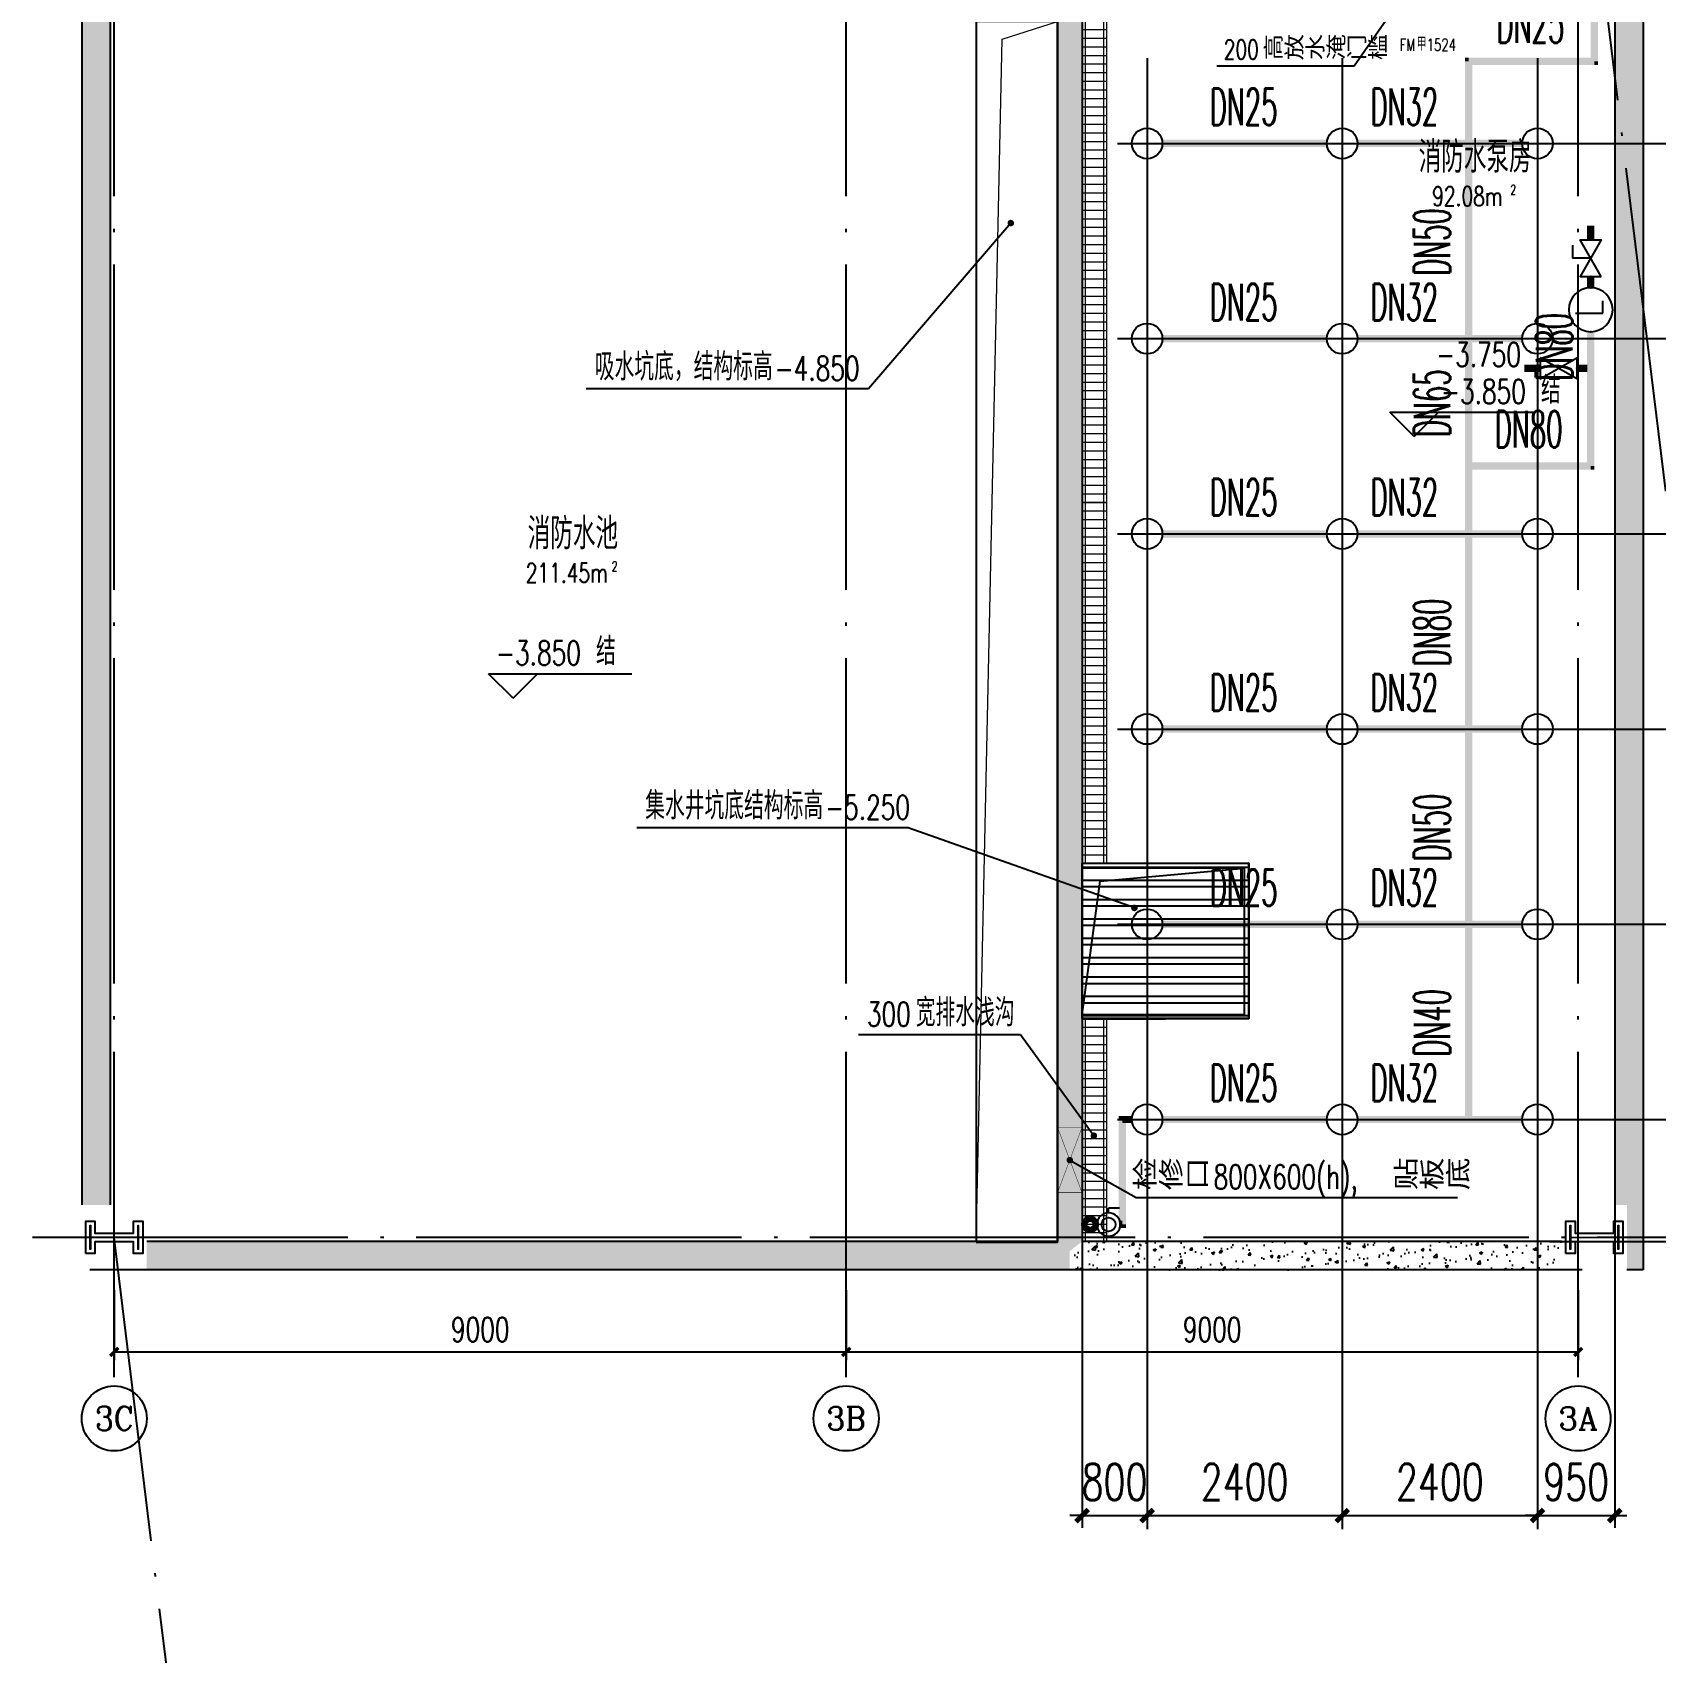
# Model space of a CAD drawing. Extents: x -452079 to 117456, y 3902 to 836955.
# Drawn here: x -151875 to -131917, y 504037 to 523954 of the extents above; entities that cross this region are included whole.
import ezdxf
from ezdxf.enums import TextEntityAlignment as Align

# ---------------------------------------------------------------- set-up
doc = ezdxf.new("R2010")
doc.units = 0
doc.header["$LTSCALE"] = 1000
doc.header["$MEASUREMENT"] = 0
for name, pattern in [('DASH', [0.35, 0.25, -0.1]), ('DOTE', [2.42, 2, -0.2, 0.02, -0.2]), ('DOTE_30', [0.726, 0.6, -0.06, 0.006, -0.06])]:
    doc.linetypes.add(name, pattern=pattern)
for name, color, linetype in [('0-辅助线', 1, 'Continuous'), ('A-AXIS-D', 1, 'Continuous'), ('A-AXIS-DOTE', 14, 'DOTE'), ('A-AXIS-DP', 126, 'Continuous'), ('A-AXIS-SYMB', 3, 'Continuous'), ('A-HATCH-2', 251, 'Continuous'), ('A-WINDOW', 140, 'Continuous'), ('A-防火门窗', 1, 'Continuous'), ('AS-COLN', 6, 'Continuous'), ('DIM_喷淋', 6, 'Continuous'), ('EVALVE_喷淋', 7, 'Continuous'), ('FM_ZF雨水', 4, 'Continuous'), ('PUB_TEXT', 7, 'Continuous'), ('SB_ZF喷头', 7, 'Continuous'), ('TEXT_喷淋', 6, 'Continuous'), ('WALL', 2, 'Continuous'), ('建-标高', 3, 'Continuous'), ('建-门窗编号', 7, 'Continuous')]:
    doc.layers.add(name, color=color, linetype=linetype)
for name, color, linetype, lineweight in [('A-WALL-HATCH', 8, 'Continuous', 13), ('Gps-ZF喷淋', 6, 'TG_ZP', 60), ('Gps-ZF雨水', 4, 'DOTE_30', 60), ('LG-ZF雨水', 4, 'Continuous', 60), ('S-col', 2, 'Continuous', 0)]:
    doc.layers.add(name, color=color, linetype=linetype, lineweight=lineweight)
doc.styles.add('_TCH_AXIS', font='COMPLEX', dxfattribs={"bigfont": 'GBCBIG'})
doc.styles.add('_TCH_DIM', font='SIMPLEX', dxfattribs={"width": 0.75, "bigfont": '@1HZTXT'})
doc.styles.add('_TCH_DIM_T3', font='SIMPLEX', dxfattribs={"width": 0.705882, "bigfont": 'GBCBIG'})
doc.styles.add('_TWT_PIPEDN', font='SIMPLEX', dxfattribs={"width": 0.65, "height": 3.5, "bigfont": 'HZTXT'})
doc.styles.add('A-AREA', font='SIMPLEX', dxfattribs={"bigfont": 'GBCBIG'})
doc.styles.add('A-STANDARD', font='SIMPLEX', dxfattribs={"bigfont": 'GBCBIG'})
doc.styles.add('A-WIN-LABEL', font='SIMPLEX', dxfattribs={"bigfont": 'GBCBIG'})
doc.styles.add('TG_LINETYPE', font='SIMPLEX', dxfattribs={"width": 0.8, "height": 3.5, "bigfont": 'HZTXT'})
doc.linetypes.add('TG_ZP', pattern='A,3,-0.6,["ZP",TG_LINETYPE,S=0.1,R=0,X=-0.52,Y=-0.15],0', length=3.6)
doc.dimstyles.new('_TCH_ARCH&&100', dxfattribs={"dimtxt": 297.5, "dimasz": 100, "dimexe": 100, "dimexo": 100, "dimgap": 126.25, "dimtad": 1, "dimdec": 0, "dimzin": 0, "dimdsep": 46, "dimtxsty": '_TCH_DIM_T3', "dimblk": 'ARCHTICK', "dimcen": 0.09, "dimclrt": 7, "dimazin": 2, "dimtfac": 1, "dimtdec": 0, "dimtix": 1, "dimtmove": 2, "dimatfit": 3, "dimfxl": 0, "dimtolj": 1, "dimtzin": 0, "dimarcsym": 0})
doc.dimstyles.new('_TCH_ARCH&&150', dxfattribs={"dimtxt": 446.25, "dimasz": 150, "dimexe": 150, "dimexo": 150, "dimgap": 189.375, "dimtad": 1, "dimdec": 0, "dimzin": 0, "dimdsep": 46, "dimtxsty": '_TCH_DIM_T3', "dimblk": 'ARCHTICK', "dimcen": 0.09, "dimclrt": 7, "dimazin": 2, "dimtfac": 1, "dimtdec": 0, "dimtix": 1, "dimtmove": 2, "dimatfit": 3, "dimfxl": 0, "dimtolj": 1, "dimtzin": 0, "dimarcsym": 0})
pattern_1 = [(50, (0, 0), (358.6301, -31.37607), [37.5, -412.5]), (355, (0, 0), (-69.37567, 376.09607), [30, -330]), (100.4514, (29.9, -2.6), (289.2547, 344.71977), [31.8701, -350.57106]), (46.1842, (0, 100), (533.6205, -82.7595), [56.25, -618.75]), (96.6356, (44.47, 93.1), (467.3314, 487.0589), [47.8051, -525.8565]), (351.1842, (0, 100), (467.331, 487.0593), [45, -495]), (21, (50, 75), (298.45353, -201.30945), [37.5, -412.5]), (326, (50, 75), (121.65767, 362.575), [30, -330]), (71.4514, (74.87, 58.22), (420.1113, 161.26525), [31.8701, -350.57106]), (37.5, (0, 0), (6.07993, 166.44693), [0, -326, 0, -335, 0, -331.25]), (7.5, (0, 0), (131.53477, 197.20586), [0, -191, 0, -318.5, 0, -126.25]), (327.5, (-111.5, 0), (266.91122, -11.277436), [0, -125, 0, -390, 0, -517.5]), (317.5, (-161.5, 0), (291.59308, 50.0525), [0, -162.5, 0, -259, 0, -367.5])]

# ---------------------------------------------------------------- blocks, each defined once
blk = doc.blocks.new('$LinePat$饰面砖')
at = {"color": 0}
for p, q in [((0, 0), (70, 0)), ((0, 0), (0, -100)), ((35, 0), (35, -100)), ((70, 0), (70, -100)), ((0, -100), (70, -100))]:
    blk.add_line(p, q, dxfattribs=at)
at = {"color": 0, "linetype": 'DASH'}
for p, q in [((0, -12.5), (70, -12.5)), ((0, -87.5), (70, -87.5))]:
    blk.add_line(p, q, dxfattribs=at)
blk = doc.blocks.new('_ArchTick')
at = {"color": 0, "linetype": 'ByBlock', "const_width": 0.4}
blk.add_lwpolyline([(-0.5, -0.5), (0.5, 0.5)], dxfattribs=at)
blk = doc.blocks.new('*D343')
at = {"layer": 'A-AXIS-D', "color": 0, "lineweight": -2, "transparency": 16777216}
for p, q in [((170541, 94654), (170541, 93796)), ((179541, 94654), (179541, 93796)), ((170541, 93896), (179541, 93896))]:
    blk.add_line(p, q, dxfattribs=at)
at = {"layer": 'A-AXIS-D', "color": 0, "lineweight": -2, "transparency": 16777216, "xscale": 100, "yscale": 100, "zscale": 100, "rotation": 180}
blk.add_blockref('_ArchTick', (170541, 93896), dxfattribs=at)
at = {"layer": 'A-AXIS-D', "color": 0, "lineweight": -2, "transparency": 16777216, "xscale": 100, "yscale": 100, "zscale": 100}
blk.add_blockref('_ArchTick', (179541, 93896), dxfattribs=at)
at = {"layer": 'A-AXIS-D', "color": 7, "transparency": 16777216, "insert": (175041, 94171), "char_height": 297.5, "attachment_point": 5, "style": '_TCH_DIM_T3'}
blk.add_mtext('\\A1;9000', dxfattribs=at)
blk = doc.blocks.new('*D344')
at = {"layer": 'A-AXIS-D', "color": 0, "lineweight": -2, "transparency": 16777216}
for p, q in [((179541, 94654), (179541, 93796)), ((188541, 94654), (188541, 93796)), ((179541, 93896), (188541, 93896))]:
    blk.add_line(p, q, dxfattribs=at)
at = {"layer": 'A-AXIS-D', "color": 0, "lineweight": -2, "transparency": 16777216, "xscale": 100, "yscale": 100, "zscale": 100, "rotation": 180}
blk.add_blockref('_ArchTick', (179541, 93896), dxfattribs=at)
at = {"layer": 'A-AXIS-D', "color": 0, "lineweight": -2, "transparency": 16777216, "xscale": 100, "yscale": 100, "zscale": 100}
blk.add_blockref('_ArchTick', (188541, 93896), dxfattribs=at)
at = {"layer": 'A-AXIS-D', "color": 7, "transparency": 16777216, "insert": (184041, 94171), "char_height": 297.5, "attachment_point": 5, "style": '_TCH_DIM_T3'}
blk.add_mtext('\\A1;9000', dxfattribs=at)
blk = doc.blocks.new('_FZH')
at = {"layer": 'A-HATCH-2'}
blk.add_lwpolyline([(-0.437, -0.25), (-0.437, 0.25), (-0.297, 0.25), (-0.297, 0.067), (0.298, 0.067), (0.298, 0.25), (0.438, 0.25), (0.438, -0.25), (0.298, -0.25), (0.298, -0.068), (-0.297, -0.068), (-0.297, -0.25)], close=True, dxfattribs=at)
at = {"layer": 'S-col'}
blk.add_lwpolyline([(-0.375, -0.188), (-0.375, 0.187), (-0.36, 0.187), (-0.36, 0.005), (0.36, 0.005), (0.36, 0.187), (0.375, 0.187), (0.375, -0.188), (0.36, -0.188), (0.36, -0.005), (-0.36, -0.005), (-0.36, -0.188)], close=True, dxfattribs=at)
blk = doc.blocks.new('$TwtSys$00000125')
blk.add_circle((0, 0, 0), 1)
blk = doc.blocks.new('$EVALVE$00000030')
for p in [(0, 0), (87, 124)]:
    blk.add_line(p, (0, 124))
blk.add_lwpolyline([(-125, -72), (125, 72), (125, -72), (-125, 72)], close=True)
for p in [(-125, 0), (125, 0)]:
    blk.add_point(p)
blk = doc.blocks.new('$EVALVE$00000027')
at = {"color": 7}
for p, q in [((-23, 104), (-23, -83)), ((-23, -83), (61, -83))]:
    blk.add_line(p, q, dxfattribs=at)
blk.add_lwpolyline([(-150, 0, 1), (150, 0, 1), (-150, 0, 0.808179)], format="xyb")
for p in [(-150, 0), (150, 0)]:
    blk.add_point(p)
blk = doc.blocks.new('$VALVE$00000295')
blk.add_lwpolyline([(-125, 72), (-125, -72), (125, 72), (125, -72), (-125, 72)])
for p in [(-125, 0), (125, 0)]:
    blk.add_point(p)
blk = doc.blocks.new('$VALVE$00000524')
for p in [(75, 111), (0, 80)]:
    blk.add_line(p, (0, 111))
blk.add_lwpolyline([(-80, 0, 1), (80, 0, 1), (-80, 0, 0.376185)], format="xyb")
blk.add_circle((0, 0), 48)
for p in [(-80, 0), (80, 0)]:
    blk.add_point(p)
blk = doc.blocks.new('*D425')
at = {"layer": 'DIM_喷淋', "color": 0, "lineweight": -2, "transparency": 16777216}
for p, q in [((-133219, 525590), (-130206, 525590)), ((-130356, 522590), (-130356, 525590)), ((-133219, 522590), (-130206, 522590))]:
    blk.add_line(p, q, dxfattribs=at)
at = {"layer": 'DIM_喷淋', "color": 0, "lineweight": -2, "transparency": 16777216, "xscale": 150, "yscale": 150, "zscale": 150}
for p, rotation in [((-130356, 525590), 90), ((-130356, 522590), 270)]:
    blk.add_blockref('_ArchTick', p, dxfattribs=dict(at, rotation=rotation))
at = {"layer": 'DIM_喷淋', "color": 7, "transparency": 16777216, "insert": (-130768, 524090), "char_height": 446.2, "attachment_point": 5, "rotation": 90, "style": '_TCH_DIM_T3'}
blk.add_mtext('\\A1;3000', dxfattribs=at)
blk = doc.blocks.new('*D426')
at = {"layer": 'DIM_喷淋', "color": 0, "lineweight": -2, "transparency": 16777216}
for p, q in [((-133219, 522590), (-130206, 522590)), ((-130356, 520190), (-130356, 522590)), ((-133219, 520190), (-130206, 520190))]:
    blk.add_line(p, q, dxfattribs=at)
at = {"layer": 'DIM_喷淋', "color": 0, "lineweight": -2, "transparency": 16777216, "xscale": 150, "yscale": 150, "zscale": 150}
for p, rotation in [((-130356, 522590), 90), ((-130356, 520190), 270)]:
    blk.add_blockref('_ArchTick', p, dxfattribs=dict(at, rotation=rotation))
at = {"layer": 'DIM_喷淋', "color": 7, "transparency": 16777216, "insert": (-130768, 521390), "char_height": 446.2, "attachment_point": 5, "rotation": 90, "style": '_TCH_DIM_T3'}
blk.add_mtext('\\A1;2400', dxfattribs=at)
blk = doc.blocks.new('*D427')
at = {"layer": 'DIM_喷淋', "color": 0, "lineweight": -2, "transparency": 16777216}
for p, q in [((-133219, 520190), (-130206, 520190)), ((-130356, 517790), (-130356, 520190)), ((-133219, 517790), (-130206, 517790))]:
    blk.add_line(p, q, dxfattribs=at)
at = {"layer": 'DIM_喷淋', "color": 0, "lineweight": -2, "transparency": 16777216, "xscale": 150, "yscale": 150, "zscale": 150}
for p, rotation in [((-130356, 520190), 90), ((-130356, 517790), 270)]:
    blk.add_blockref('_ArchTick', p, dxfattribs=dict(at, rotation=rotation))
at = {"layer": 'DIM_喷淋', "color": 7, "transparency": 16777216, "insert": (-130768, 518990), "char_height": 446.2, "attachment_point": 5, "rotation": 90, "style": '_TCH_DIM_T3'}
blk.add_mtext('\\A1;2400', dxfattribs=at)
blk = doc.blocks.new('*D428')
at = {"layer": 'DIM_喷淋', "color": 0, "lineweight": -2, "transparency": 16777216}
for p, q in [((-133219, 517790), (-130206, 517790)), ((-130356, 515390), (-130356, 517790)), ((-133219, 515390), (-130206, 515390))]:
    blk.add_line(p, q, dxfattribs=at)
at = {"layer": 'DIM_喷淋', "color": 0, "lineweight": -2, "transparency": 16777216, "xscale": 150, "yscale": 150, "zscale": 150}
for p, rotation in [((-130356, 517790), 90), ((-130356, 515390), 270)]:
    blk.add_blockref('_ArchTick', p, dxfattribs=dict(at, rotation=rotation))
at = {"layer": 'DIM_喷淋', "color": 7, "transparency": 16777216, "insert": (-130768, 516590), "char_height": 446.2, "attachment_point": 5, "rotation": 90, "style": '_TCH_DIM_T3'}
blk.add_mtext('\\A1;2400', dxfattribs=at)
blk = doc.blocks.new('*D429')
at = {"layer": 'DIM_喷淋', "color": 0, "lineweight": -2, "transparency": 16777216}
for p, q in [((-133219, 515390), (-130206, 515390)), ((-130356, 512990), (-130356, 515390)), ((-133219, 512990), (-130206, 512990))]:
    blk.add_line(p, q, dxfattribs=at)
at = {"layer": 'DIM_喷淋', "color": 0, "lineweight": -2, "transparency": 16777216, "xscale": 150, "yscale": 150, "zscale": 150}
for p, rotation in [((-130356, 515390), 90), ((-130356, 512990), 270)]:
    blk.add_blockref('_ArchTick', p, dxfattribs=dict(at, rotation=rotation))
at = {"layer": 'DIM_喷淋', "color": 7, "transparency": 16777216, "insert": (-130768, 514190), "char_height": 446.2, "attachment_point": 5, "rotation": 90, "style": '_TCH_DIM_T3'}
blk.add_mtext('\\A1;2400', dxfattribs=at)
blk = doc.blocks.new('*D430')
at = {"layer": 'DIM_喷淋', "color": 0, "lineweight": -2, "transparency": 16777216}
for p, q in [((-133219, 512990), (-130206, 512990)), ((-130356, 510590), (-130356, 512990)), ((-133219, 510590), (-130206, 510590))]:
    blk.add_line(p, q, dxfattribs=at)
at = {"layer": 'DIM_喷淋', "color": 0, "lineweight": -2, "transparency": 16777216, "xscale": 150, "yscale": 150, "zscale": 150}
for p, rotation in [((-130356, 512990), 90), ((-130356, 510590), 270)]:
    blk.add_blockref('_ArchTick', p, dxfattribs=dict(at, rotation=rotation))
at = {"layer": 'DIM_喷淋', "color": 7, "transparency": 16777216, "insert": (-130768, 511790), "char_height": 446.2, "attachment_point": 5, "rotation": 90, "style": '_TCH_DIM_T3'}
blk.add_mtext('\\A1;2400', dxfattribs=at)
blk = doc.blocks.new('*D431')
at = {"layer": 'DIM_喷淋', "color": 0, "lineweight": -2, "transparency": 16777216}
for p, q in [((-133219, 510590), (-130206, 510590)), ((-130356, 509090), (-130356, 510590)), ((-133219, 509090), (-130206, 509090))]:
    blk.add_line(p, q, dxfattribs=at)
at = {"layer": 'DIM_喷淋', "color": 0, "lineweight": -2, "transparency": 16777216, "xscale": 150, "yscale": 150, "zscale": 150}
for p, rotation in [((-130356, 510590), 90), ((-130356, 509090), 270)]:
    blk.add_blockref('_ArchTick', p, dxfattribs=dict(at, rotation=rotation))
at = {"layer": 'DIM_喷淋', "color": 7, "transparency": 16777216, "insert": (-130768, 509840), "char_height": 446.2, "attachment_point": 5, "rotation": 90, "style": '_TCH_DIM_T3'}
blk.add_mtext('\\A1;1500', dxfattribs=at)
blk = doc.blocks.new('*D432')
at = {"layer": 'DIM_喷淋', "color": 0, "lineweight": -2, "transparency": 16777216}
for p, q in [((-133369, 510440), (-133369, 505571)), ((-132419, 510440), (-132419, 505571)), ((-133369, 505721), (-133519, 505721)), ((-133369, 505721), (-132419, 505721)), ((-132419, 505721), (-132269, 505721))]:
    blk.add_line(p, q, dxfattribs=at)
at = {"layer": 'DIM_喷淋', "color": 0, "lineweight": -2, "transparency": 16777216, "xscale": 150, "yscale": 150, "zscale": 150}
blk.add_blockref('_ArchTick', (-133369, 505721), dxfattribs=at)
at = {"layer": 'DIM_喷淋', "color": 0, "lineweight": -2, "transparency": 16777216, "xscale": 150, "yscale": 150, "zscale": 150, "rotation": 180}
blk.add_blockref('_ArchTick', (-132419, 505721), dxfattribs=at)
at = {"layer": 'DIM_喷淋', "color": 7, "transparency": 16777216, "insert": (-132894, 506134), "char_height": 446.2, "attachment_point": 5, "style": '_TCH_DIM_T3'}
blk.add_mtext('\\A1;950', dxfattribs=at)
blk = doc.blocks.new('*D433')
at = {"layer": 'DIM_喷淋', "color": 0, "lineweight": -2, "transparency": 16777216}
for p, q in [((-135769, 510440), (-135769, 505571)), ((-133369, 510440), (-133369, 505571)), ((-135769, 505721), (-133369, 505721))]:
    blk.add_line(p, q, dxfattribs=at)
at = {"layer": 'DIM_喷淋', "color": 0, "lineweight": -2, "transparency": 16777216, "xscale": 150, "yscale": 150, "zscale": 150, "rotation": 180}
blk.add_blockref('_ArchTick', (-135769, 505721), dxfattribs=at)
at = {"layer": 'DIM_喷淋', "color": 0, "lineweight": -2, "transparency": 16777216, "xscale": 150, "yscale": 150, "zscale": 150}
blk.add_blockref('_ArchTick', (-133369, 505721), dxfattribs=at)
at = {"layer": 'DIM_喷淋', "color": 7, "transparency": 16777216, "insert": (-134569, 506134), "char_height": 446.2, "attachment_point": 5, "style": '_TCH_DIM_T3'}
blk.add_mtext('\\A1;2400', dxfattribs=at)
blk = doc.blocks.new('*D434')
at = {"layer": 'DIM_喷淋', "color": 0, "lineweight": -2, "transparency": 16777216}
for p, q in [((-138169, 510440), (-138169, 505571)), ((-135769, 510440), (-135769, 505571)), ((-138169, 505721), (-135769, 505721))]:
    blk.add_line(p, q, dxfattribs=at)
at = {"layer": 'DIM_喷淋', "color": 0, "lineweight": -2, "transparency": 16777216, "xscale": 150, "yscale": 150, "zscale": 150, "rotation": 180}
blk.add_blockref('_ArchTick', (-138169, 505721), dxfattribs=at)
at = {"layer": 'DIM_喷淋', "color": 0, "lineweight": -2, "transparency": 16777216, "xscale": 150, "yscale": 150, "zscale": 150}
blk.add_blockref('_ArchTick', (-135769, 505721), dxfattribs=at)
at = {"layer": 'DIM_喷淋', "color": 7, "transparency": 16777216, "insert": (-136969, 506134), "char_height": 446.2, "attachment_point": 5, "style": '_TCH_DIM_T3'}
blk.add_mtext('\\A1;2400', dxfattribs=at)
blk = doc.blocks.new('*D435')
at = {"layer": 'DIM_喷淋', "color": 0, "lineweight": -2, "transparency": 16777216}
for p, q in [((-138969, 510440), (-138969, 505571)), ((-138169, 510440), (-138169, 505571)), ((-138969, 505721), (-139119, 505721)), ((-138969, 505721), (-138169, 505721)), ((-138169, 505721), (-138019, 505721))]:
    blk.add_line(p, q, dxfattribs=at)
at = {"layer": 'DIM_喷淋', "color": 0, "lineweight": -2, "transparency": 16777216, "xscale": 150, "yscale": 150, "zscale": 150}
blk.add_blockref('_ArchTick', (-138969, 505721), dxfattribs=at)
at = {"layer": 'DIM_喷淋', "color": 0, "lineweight": -2, "transparency": 16777216, "xscale": 150, "yscale": 150, "zscale": 150, "rotation": 180}
blk.add_blockref('_ArchTick', (-138169, 505721), dxfattribs=at)
at = {"layer": 'DIM_喷淋', "color": 7, "transparency": 16777216, "insert": (-138569, 506134), "char_height": 446.2, "attachment_point": 5, "style": '_TCH_DIM_T3'}
blk.add_mtext('\\A1;800', dxfattribs=at)
blk = doc.blocks.new('A$C515E426B')
at = {"layer": 'A-HATCH-2'}
h = blk.add_hatch(dxfattribs=at)
h.set_pattern_fill('混凝土', color=8, scale=50)
h.set_pattern_definition(pattern_1)
h.paths.add_polyline_path([(188990.7, 95704.5), (189140.7, 95704.5), (189140.7, 94904.5), (189340.7, 94904.5), (189340.7, 113654.4), (189140.7, 113654.4), (189140.7, 112854.4), (188990.7, 112854.4)])
h = blk.add_hatch(dxfattribs=at)
h.set_pattern_fill('混凝土', color=8, scale=50)
h.set_pattern_definition(pattern_1)
h.paths.add_polyline_path([(170140.7, 95704.5), (170490.7, 95704.5), (170490.7, 112854.4), (170140.7, 112854.4)])
h = blk.add_hatch(dxfattribs=at)
h.set_pattern_fill('混凝土', color=8, scale=50)
h.set_pattern_definition(pattern_1)
h.paths.add_polyline_path([(182440.7, 110364.5), (182140.7, 110364.5), (182140.7, 95253.6), (182290.7, 95136.9), (182440.7, 95253.6)])
h = blk.add_hatch(dxfattribs=at)
h.set_pattern_fill('ANSI32', color=8, scale=50, angle=135)
h.set_pattern_definition([(180, (356094.84, -760276.4), (-1e-14, -238.125), []), (180, (356015.47, -760197.03), (-1e-14, -238.125), [])])
h.paths.add_polyline_path([(184490.7, 99903.6), (182440.7, 99898.6), (182440.7, 97988.6), (184490.7, 97993.6)])
h = blk.add_hatch(dxfattribs=at)
h.set_pattern_fill('混凝土', color=8, scale=50)
h.set_pattern_definition(pattern_1)
h.paths.add_polyline_path([(170940.7, 95253.6), (170940.7, 94904.5), (170241.3, 94904.5), (170240.7, 94903.6), (182290.7, 94903.6), (182290.7, 95136.9), (182140.7, 95253.6)])
h = blk.add_hatch(dxfattribs=at)
h.set_pattern_fill('混凝土', color=8, scale=50)
h.set_pattern_definition(pattern_1)
h.paths.add_polyline_path([(188590.7, 94904.5), (188340.7, 94904.5), (188340.7, 95253.6), (182440.7, 95253.6), (182290.7, 95136.9), (182290.7, 94903.6), (188590.7, 94903.6)])
at = {"layer": 'A-AXIS-D'}
for centre in [(170540.7, 93078.2), (179540.7, 93078.2), (188540.7, 93078.2)]:
    blk.add_circle(centre, 400, dxfattribs=at)
at = {"layer": 'A-AXIS-DOTE', "color": 8, "ltscale": 2}
for p, q in [((188540.7, 113254.5), (192522.2, 80696)), ((192774.8, 95304.5), (169534.8, 95304.5)), ((174514.2, 62746), (170540.7, 95304.5))]:
    blk.add_line(p, q, dxfattribs=at)
for points in [[(170540.7, 93584.5), (170540.7, 116544.5)], [(179540.7, 93584.5), (179540.7, 116544.5)], [(188540.7, 93584.5), (188540.7, 116544.5)]]:
    blk.add_lwpolyline(points, dxfattribs=at)
at = {"layer": 'A-AXIS-DP'}
blk.add_lwpolyline([(182440.7, 99903.6), (184490.7, 99903.6), (184490.7, 97993.6), (182440.7, 97993.6)], close=True, dxfattribs=at)
at = {"layer": 'A-AXIS-SYMB'}
for p, q in [((186244.8, 110364.5), (185789, 109704.5)), ((185789, 109704.5), (184099, 109704.5)), ((182290.7, 96254.6), (183104.8, 95794.5)), ((183104.8, 95794.5), (187057.2, 95794.5))]:
    blk.add_line(p, q, dxfattribs=at)
at = {"layer": 'A-AXIS-SYMB', "const_width": 40}
blk.add_lwpolyline([(182273.2, 96264.4, 1), (182308.1, 96244.8, 1)], format="xyb", close=True, dxfattribs=at)
at = {"layer": 'A-HATCH-2'}
blk.add_lwpolyline([(182440.7, 98043.6), (182664.8, 99683.6), (184440.7, 99843.6)], dxfattribs=at)
at = {"layer": 'A-WALL-HATCH'}
blk.add_lwpolyline([(181140.7, 95243.6), (181458.6, 110036.8), (182140.7, 110254.5)], dxfattribs=at)
at = {"layer": 'A-WINDOW'}
blk.add_lwpolyline([(184490.7, 99903.6), (182440.7, 99898.6), (182440.7, 97988.6), (184490.7, 97993.6)], close=True, dxfattribs=at)
at = {"layer": 'A-WINDOW', "const_width": 5}
blk.add_lwpolyline([(182140.6, 95854.5), (182440.6, 95854.5), (182440.6, 96654.5), (182140.6, 96654.5)], close=True, dxfattribs=at)
for points in [[(182140.6, 96654.5), (182440.6, 95854.5)], [(182140.6, 95854.5), (182440.6, 96654.5)]]:
    blk.add_lwpolyline(points, dxfattribs=at)
at = {"layer": 'AS-COLN'}
for p, q in [((189340.7, 113654.4), (189340.7, 94904.5)), ((170140.7, 112854.4), (170140.7, 95704.5)), ((170490.7, 112854.4), (170490.7, 95704.5)), ((188990.7, 112854.4), (188990.7, 95704.5)), ((182140.7, 110364.5), (182140.7, 95253.6)), ((182440.7, 110364.5), (182440.7, 95253.6)), ((182140.7, 95253.6), (170940.7, 95253.6)), ((188340.7, 95253.6), (182440.7, 95253.6)), ((170240.7, 94903.6), (170241.3, 94904.5)), ((182290.7, 94903.6), (170240.7, 94903.6)), ((188590.7, 94903.6), (182290.7, 94903.6)), ((188590.7, 94903.6), (188590.7, 94904.5)), ((189340.7, 94904.5), (189140.7, 94904.5))]:
    blk.add_line(p, q, dxfattribs=at)
for points in [[(181140.7, 95243.6), (182140.7, 95243.6), (182140.7, 110254.5), (181140.7, 110254.5)], [(184440.7, 99843.6), (182440.7, 99843.6), (182440.7, 98043.6), (184440.7, 98043.6)]]:
    blk.add_lwpolyline(points, close=True, dxfattribs=at)
at = {"layer": '建-标高'}
for p, q in [((181564.8, 107774.5), (179814.8, 105734.5)), ((179814.8, 105734.5), (176344.8, 105734.5)), ((186524.8, 105149.5), (186224.8, 105449.5)), ((186224.8, 105449.5), (187984.8, 105449.5)), ((186524.8, 105149.5), (186824.8, 105449.5)), ((175444.3, 101934.5), (175144.3, 102234.5)), ((175144.3, 102234.5), (176904.3, 102234.5)), ((175444.3, 101934.5), (175744.3, 102234.5)), ((180302.4, 100337.8), (176964.9, 100337.8)), ((183084.8, 99354.5), (180302.4, 100337.8)), ((181684.8, 97794.5), (179690.7, 97794.5)), ((182586.6, 96554.5), (181684.8, 97794.5))]:
    blk.add_line(p, q, dxfattribs=at)
at = {"layer": '建-标高', "const_width": 40}
for points in [[(181577.9, 107789.7, 1), (181551.8, 107759.3, 1)], [(183103.7, 99347.8, 1), (183066, 99361.1, 1)], [(182598.3, 96538.3, 1), (182574.8, 96570.7, 1)]]:
    blk.add_lwpolyline(points, format="xyb", close=True, dxfattribs=at)
at = {"layer": 'A-WALL-HATCH', "yscale": 3, "zscale": 3}
for p, xscale, rotation in [((182740.7, 110254.5), 3.019102133014555, 270.0001690309123), ((182740.7, 110043.1), 3.019102133014555, 270.0001690309123), ((182740.7, 109831.8), 3.019102133014555, 270.0001690309123), ((182740.7, 109620.5), 3.019102133014555, 270.0001690309123), ((182740.7, 109409.1), 3.019102133014555, 270.0001690309123), ((182740.7, 109197.8), 3.019102133014555, 270.0001690309123), ((182740.7, 108986.5), 3.019102133014555, 270.0001690309123), ((182740.7, 108775.1), 3.019102133014555, 270.0001690309123), ((182740.7, 108563.8), 3.019102133014555, 270.0001690309123), ((182740.7, 108352.5), 3.019102133014555, 270.0001690309123), ((182740.7, 108141.1), 3.019102133014555, 270.0001690309123), ((182740.7, 107929.8), 3.019102133014555, 270.0001690309123), ((182740.7, 107718.4), 3.019102133014555, 270.0001690309123), ((182740.7, 107507.1), 3.019102133014555, 270.0001690309123), ((182740.7, 107295.8), 3.019102133014555, 270.0001690309123), ((182740.7, 107084.4), 3.019102133014555, 270.0001690309123), ((182740.7, 106873.1), 3.019102133014555, 270.0001690309123), ((182740.7, 106661.8), 3.019102133014555, 270.0001690309123), ((182740.7, 106450.4), 3.019102133014555, 270.0001690309123), ((182740.7, 106239.1), 3.019102133014555, 270.0001690309123), ((182740.7, 106027.7), 3.019102133014555, 270.0001690309123), ((182740.7, 105816.4), 3.019102133014555, 270.0001690309123), ((182740.7, 105605.1), 3.019102133014555, 270.0001690309123), ((182740.7, 105393.7), 3.019102133014555, 270.0001690309123), ((182740.7, 105182.4), 3.019102133014555, 270.0001690309123), ((182740.7, 104971.1), 3.019102133014555, 270.0001690309123), ((182740.7, 104759.7), 3.019102133014555, 270.0001690309123), ((182740.7, 104548.4), 3.019102133014555, 270.0001690309123), ((182740.7, 104337), 3.019102133014555, 270.0001690309123), ((182740.7, 104125.7), 3.019102133014555, 270.0001690309123), ((182740.7, 103914.4), 3.019102133014555, 270.0001690309123), ((182740.7, 103703), 3.019102133014555, 270.0001690309123), ((182740.7, 103491.7), 3.019102133014555, 270.0001690309123), ((182740.7, 103280.4), 3.019102133014555, 270.0001690309123), ((182740.7, 103069), 3.019102133014555, 270.0001690309123), ((182740.7, 102857.7), 3.019102133014555, 270.0001690309123), ((182740.7, 102646.3), 3.019102133014555, 270.0001690309123), ((182740.7, 102435), 3.019102133014555, 270.0001690309123), ((182740.7, 102223.7), 3.019102133014555, 270.0001690309123), ((182740.7, 102012.3), 3.019102133014555, 270.0001690309123), ((182740.7, 101801), 3.019102133014555, 270.0001690309123), ((182740.7, 101589.7), 3.019102133014555, 270.0001690309123), ((182740.7, 101378.3), 3.019102133014555, 270.0001690309123), ((182740.7, 101167), 3.019102133014555, 270.0001690309123), ((182740.7, 100955.7), 3.019102133014555, 270.0001690309123), ((182740.7, 100744.3), 3.019102133014555, 270.0001690309123), ((182740.7, 100533), 3.019102133014555, 270.0001690309123), ((182740.7, 100321.6), 3.019102133014555, 270.0001690309123), ((182740.7, 100110.3), 3.019102133014555, 270.0001690309123), ((182740.7, 97989), 3.005896639420586, 270.0001690309124), ((182740.7, 97778.6), 3.005896639420586, 270.0001690309124), ((182740.7, 97568.1), 3.005896639420586, 270.0001690309124), ((182740.7, 97357.7), 3.005896639420586, 270.0001690309124), ((182740.7, 97147.3), 3.005896639420586, 270.0001690309124), ((182740.7, 96936.9), 3.005896639420586, 270.0001690309124), ((182740.7, 96726.5), 3.005896639420586, 270.0001690309124), ((182740.7, 96516.1), 3.005896639420586, 270.0001690309124), ((182740.7, 96305.7), 3.005896639420586, 270.0001690309124), ((182740.7, 96095.3), 3.005896639420586, 270.0001690309124), ((182740.7, 95884.8), 3.005896639420586, 270.0001690309124), ((182740.7, 95674.4), 3.005896639420586, 270.0001690309124), ((182740.7, 95464), 3.005896639420586, 270.0001690309124)]:
    blk.add_blockref('$LinePat$饰面砖', p, dxfattribs=dict(at, xscale=xscale, rotation=rotation))
at = {"layer": 'AS-COLN', "xscale": 800, "yscale": 800, "zscale": 800}
for p in [(170540.7, 95304.5), (188740.7, 95304.5)]:
    blk.add_blockref('_FZH', p, dxfattribs=at)
at = {"layer": 'A-防火门窗', "style": 'A-AREA'}
for s, p in [('消防水泵房', (186580.4, 108394.5)), ('消防水池', (175624.6, 103764.4))]:
    blk.add_text(s, height=385.82, dxfattribs=at).set_placement(p)
at = {"layer": 'A-防火门窗', "style": 'A-AREA', "width": 0.705882}
for s, height, p in [('92.08m', 238, (186746.8, 107985)), ('2', 119, (187706.8, 108125)), ('211.45m', 238, (175600.5, 103354.9)), ('2', 119, (176656.5, 103494.9))]:
    blk.add_text(s, height=height, dxfattribs=at).set_placement(p)
at = {"layer": 'PUB_TEXT', "width": 0.705882}
for s, height, style, p in [('200', 238, '_TCH_DIM', (184183, 109788.5)), ('-3.750', 297.5, 'A-STANDARD', (186794.8, 106009.5)), ('-4.850', 297.5, 'A-STANDARD', (178661.5, 105839.5)), ('-3.850', 297.5, 'A-STANDARD', (186854.8, 105554.5)), ('-3.850', 297.5, 'A-STANDARD', (175234.8, 102339.5)), ('-5.250', 297.5, 'A-STANDARD', (179281.6, 100442.8)), ('300', 297.5, 'A-STANDARD', (179795.7, 97899.5)), ('800X600(h),', 297.5, '_TCH_DIM', (184058.9, 95899.5))]:
    blk.add_text(s, height=height, dxfattribs=dict(at, style=style)).set_placement(p)
at = {"layer": 'PUB_TEXT'}
for s, height, style, p in [('高放水淹门槛', 270.07, '_TCH_DIM', (184663, 109788.5)), ('吸水坑底，结构标高', 337.59, 'A-STANDARD', (176449.8, 105839.5)), ('结', 337.6, 'A-STANDARD', (188084.8, 105554.5)), ('结', 337.6, 'A-STANDARD', (176464.8, 102339.5)), ('集水井坑底结构标高', 337.59, 'A-STANDARD', (177069.9, 100442.8)), ('宽排水浅沟', 337.59, 'A-STANDARD', (180395.7, 97899.5)), ('检修口', 337.59, '_TCH_DIM', (183050.1, 95899.5)), ('贴板底', 337.59, '_TCH_DIM', (186259.6, 95899.5))]:
    blk.add_text(s, height=height, dxfattribs=dict(at, style=style)).set_placement(p)
at = {"layer": 'PUB_TEXT', "style": '_TCH_AXIS'}
for s, height, p, p2 in [('3C', 294.28, (170302.4, 92931.1), (170778.9, 92931.1)), ('3B', 282.17, (179298.8, 92937.1), (179782.5, 92937.1)), ('3A', 276.42, (188297.1, 92940), (188784.2, 92940))]:
    blk.add_text(s, height=height, dxfattribs=at).set_placement(p, p2, align=Align.FIT)
at = {"layer": '建-门窗编号', "color": 1, "style": 'A-WIN-LABEL', "width": 0.705882}
for s, p in [('FM', (186346.7, 109892)), ('1524', (186679.6, 109892))]:
    blk.add_text(s, height=148.75, dxfattribs=at).set_placement(p)
at = {"layer": '建-门窗编号', "color": 1, "style": 'A-WIN-LABEL'}
blk.add_text('甲', height=168.8, dxfattribs=at).set_placement((186556.7, 109892))
at = {"layer": 'A-AXIS-D'}
for base, p1, p2, picture, middle in [((179540.7, 93896.5), (170540.7, 94754.5), (179540.7, 94754.5), '*D343', (175040.7, 94171.5)), ((188540.7, 93896.5), (179540.7, 94754.5), (188540.7, 94754.5), '*D344', (184040.7, 94171.5))]:
    dim = blk.add_linear_dim(base=base, p1=p1, p2=p2, angle=0, dimstyle='_TCH_ARCH&&100', override={"dimgap": 0}, dxfattribs=at)
    dim.commit()
    dim.dimension.update_dxf_attribs({"geometry": picture, "text_midpoint": middle, "dimtype": 161})

msp = doc.modelspace()

# ---------------------------------------------------------------- hatches: boundary and pattern name
at = {"layer": 'Gps-ZF喷淋'}
for points in [[(-134215.34, 523600.85), (-134260.34, 523600.85), (-134260.34, 523645.85)], [(-134215.34, 523600.85), (-134215.34, 523645.85), (-134260.34, 523645.85)], [(-132669.21, 523600.85), (-132624.21, 523600.85), (-132624.21, 523555.85)], [(-132669.21, 523600.85), (-132669.21, 523555.85), (-132624.21, 523555.85)], [(-132713.53, 518625.83), (-132668.53, 518625.83), (-132668.53, 518580.83)], [(-132713.53, 518625.83), (-132713.53, 518580.83), (-132668.53, 518580.83)]]:
    msp.add_hatch(color=256, dxfattribs=at).paths.add_polyline_path(points)
at = {"layer": 'Gps-ZF雨水'}
for points in [[(-138473.72, 510590.06), (-138473.72, 510635.06), (-138518.72, 510635.06)], [(-138473.72, 510590.06), (-138518.72, 510590.06), (-138518.72, 510635.06)], [(-138473.72, 509299.47), (-138473.72, 509254.47), (-138428.72, 509254.47)], [(-138473.72, 509299.47), (-138428.72, 509299.47), (-138428.72, 509254.47)]]:
    msp.add_hatch(color=256, dxfattribs=at).paths.add_polyline_path(points)

# ---------------------------------------------------------------- linework, layer by layer
at = {"layer": '0-辅助线', "color": 8}
for p, q in [((-138169.21, 523639.41), (-138169.21, 505552.28)), ((-135769.21, 523639.41), (-135769.21, 505552.28)), ((-133369.21, 523639.41), (-133369.21, 505552.28)), ((-138534.63, 522590.06), (-132507.69, 522590.06)), ((-138534.63, 520190.06), (-132507.69, 520190.06)), ((-138534.63, 517790.06), (-132507.69, 517790.06)), ((-138534.63, 515390.06), (-132507.69, 515390.06)), ((-138534.63, 512990.06), (-132507.69, 512990.06)), ((-138534.63, 510590.06), (-132507.69, 510590.06))]:
    msp.add_line(p, q, dxfattribs=at)
at = {"layer": 'Gps-ZF喷淋', "const_width": 90}
for points in [[(-132669.21, 523600.85), (-132669.21, 525402.56)], [(-134215.34, 523600.85), (-134215.34, 522590.06)], [(-134215.34, 523600.85), (-132669.21, 523600.85)], [(-135956.71, 522590.06), (-137981.71, 522590.06)], [(-134215.34, 522590.06), (-135581.71, 522590.06)], [(-133556.71, 522590.06), (-134215.34, 522590.06)], [(-134215.34, 522590.06), (-134215.34, 520190.06)], [(-132713.53, 521406), (-132713.53, 521577.3)], [(-132713.53, 520815.62), (-132713.53, 520955.31)], [(-132713.53, 518625.83), (-132713.53, 520275.62)], [(-135956.71, 520190.06), (-137981.71, 520190.06)], [(-134215.34, 520190.06), (-135581.71, 520190.06)], [(-133556.71, 520190.06), (-134215.34, 520190.06)], [(-134215.34, 520190.06), (-134215.34, 518625.83)], [(-134215.34, 518625.83), (-132713.53, 518625.83)], [(-134215.34, 518625.83), (-134215.34, 517790.06)], [(-135956.71, 517790.06), (-137981.71, 517790.06)], [(-134215.34, 517790.06), (-135581.71, 517790.06)], [(-133556.71, 517790.06), (-134215.34, 517790.06)], [(-134215.34, 517790.06), (-134215.34, 515390.06)], [(-135956.71, 515390.06), (-137981.71, 515390.06)], [(-134215.34, 515390.06), (-135581.71, 515390.06)], [(-133556.71, 515390.06), (-134215.34, 515390.06)], [(-134215.34, 515390.06), (-134215.34, 512990.06)], [(-135956.71, 512990.06), (-137981.71, 512990.06)], [(-134215.34, 512990.06), (-135581.71, 512990.06)], [(-133556.71, 512990.06), (-134215.34, 512990.06)], [(-134215.34, 512990.06), (-134215.34, 510590.06)], [(-135956.71, 510590.06), (-137981.71, 510590.06)], [(-134215.34, 510590.06), (-135581.71, 510590.06)], [(-134215.34, 510590.06), (-133556.71, 510590.06)]]:
    msp.add_lwpolyline(points, dxfattribs=at)
at = {"layer": 'Gps-ZF雨水', "const_width": 90}
for points in [[(-133531.29, 519825.74), (-133336.34, 519825.74)], [(-132885.65, 519825.74), (-132753.7, 519825.74)], [(-138473.72, 510590.06), (-138360.71, 510590.06)], [(-138473.72, 509299.47), (-138473.72, 510590.06)], [(-138786.66, 509299.47), (-138786.43, 509299.47)], [(-138498.43, 509299.47), (-138473.72, 509299.47)]]:
    msp.add_lwpolyline(points, dxfattribs=at)
at = {"layer": 'LG-ZF雨水'}
for radius in [82.5, 60]:
    msp.add_circle((-138869.16, 509299.47), radius, dxfattribs=at)

# ---------------------------------------------------------------- block references
at = {"layer": 'EVALVE_喷淋', "xscale": 1.8, "yscale": 1.8, "zscale": 1.8, "rotation": 90}
for name, p in [('$EVALVE$00000030', (-132713.53, 521180.66)), ('$EVALVE$00000027', (-132713.53, 520545.62))]:
    msp.add_blockref(name, p, dxfattribs=at)
at = {"layer": 'FM_ZF雨水', "xscale": 1.8, "yscale": 1.8, "zscale": 1.8}
for name, p in [('$VALVE$00000295', (-133110.99, 519825.74)), ('$VALVE$00000524', (-138642.43, 509299.47))]:
    msp.add_blockref(name, p, dxfattribs=at)
at = {"layer": 'SB_ZF喷头', "xscale": 187.5, "yscale": 187.5, "zscale": 187.5}
for p in [(-138169.21, 522590.06), (-135769.21, 522590.06), (-133369.21, 522590.06), (-138169.21, 520190.06), (-135769.21, 520190.06), (-133369.21, 520190.06), (-138169.21, 517790.06), (-135769.21, 517790.06), (-133369.21, 517790.06), (-138169.21, 515390.06), (-135769.21, 515390.06), (-133369.21, 515390.06), (-138169.21, 512990.06), (-135769.21, 512990.06), (-133369.21, 512990.06), (-138169.21, 510590.06), (-135769.21, 510590.06), (-133369.21, 510590.06)]:
    msp.add_blockref('$TwtSys$00000125', p, dxfattribs=at)
at = {"layer": 'WALL'}
msp.add_blockref('A$C515E426B', (-321409.86, 413836.46), dxfattribs=at)

# ---------------------------------------------------------------- texts
at = {"layer": 'TEXT_喷淋', "style": '_TWT_PIPEDN', "width": 0.52}
for s, p in [('DN25', (-133871.27, 523825.85)), ('DN25', (-137398.21, 522815.06)), ('DN32', (-135421.27, 522815.06)), ('DN25', (-137398.21, 520415.06)), ('DN32', (-135421.27, 520415.06)), ('DN80', (-133893.43, 518850.83)), ('DN25', (-137398.21, 518015.06)), ('DN32', (-135421.27, 518015.06)), ('DN25', (-137398.21, 515615.06)), ('DN32', (-135421.27, 515615.06)), ('DN25', (-137398.21, 513215.06)), ('DN32', (-135421.27, 513215.06)), ('DN25', (-137398.21, 510815.06)), ('DN32', (-135421.27, 510815.06))]:
    msp.add_text(s, height=450, dxfattribs=at).set_placement(p)
for s, p in [('DN50', (-134440.34, 520961.06)), ('DN80', (-132938.53, 519672.56)), ('DN65', (-134440.34, 518978.94)), ('DN80', (-134440.34, 516161.06)), ('DN50', (-134440.34, 513761.06)), ('DN40', (-134440.34, 511361.06))]:
    msp.add_text(s, height=450, rotation=90, dxfattribs=at).set_placement(p)

# ---------------------------------------------------------------- dimensions: what is measured, and where the dimension line sits
at = {"layer": 'DIM_喷淋'}
for p1, p2, distance, picture, middle in [((-133369.21, 522590.06), (-133369.21, 525590.06), -3013.22, '*D425', (-130768.48, 524090.06)), ((-133369.21, 520190.06), (-133369.21, 522590.06), -3013.22, '*D426', (-130768.48, 521390.06)), ((-133369.21, 517790.06), (-133369.21, 520190.06), -3013.22, '*D427', (-130768.48, 518990.06)), ((-133369.21, 515390.06), (-133369.21, 517790.06), -3013.22, '*D428', (-130768.48, 516590.06)), ((-133369.21, 512990.06), (-133369.21, 515390.06), -3013.22, '*D429', (-130768.48, 514190.06)), ((-133369.21, 510590.06), (-133369.21, 512990.06), -3013.22, '*D430', (-130768.48, 511790.06)), ((-138969.21, 510590.06), (-138169.21, 510590.06), -4868.99, '*D435', (-138569.21, 506133.57)), ((-138169.21, 510590.06), (-135769.21, 510590.06), -4868.99, '*D434', (-136969.21, 506133.57)), ((-135769.21, 510590.06), (-133369.21, 510590.06), -4868.99, '*D433', (-134569.21, 506133.57)), ((-133369.21, 510590.06), (-132419.21, 510590.06), -4868.99, '*D432', (-132894.21, 506133.57)), ((-133369.21, 509090.06), (-133369.21, 510590.06), -3013.22, '*D431', (-130768.48, 509840.06))]:
    dim = msp.add_aligned_dim(p1=p1, p2=p2, distance=distance, dimstyle='_TCH_ARCH&&150', dxfattribs=at)
    dim.commit()
    dim.dimension.update_dxf_attribs({"geometry": picture, "text_midpoint": middle})

doc.saveas('drawing.dxf')
